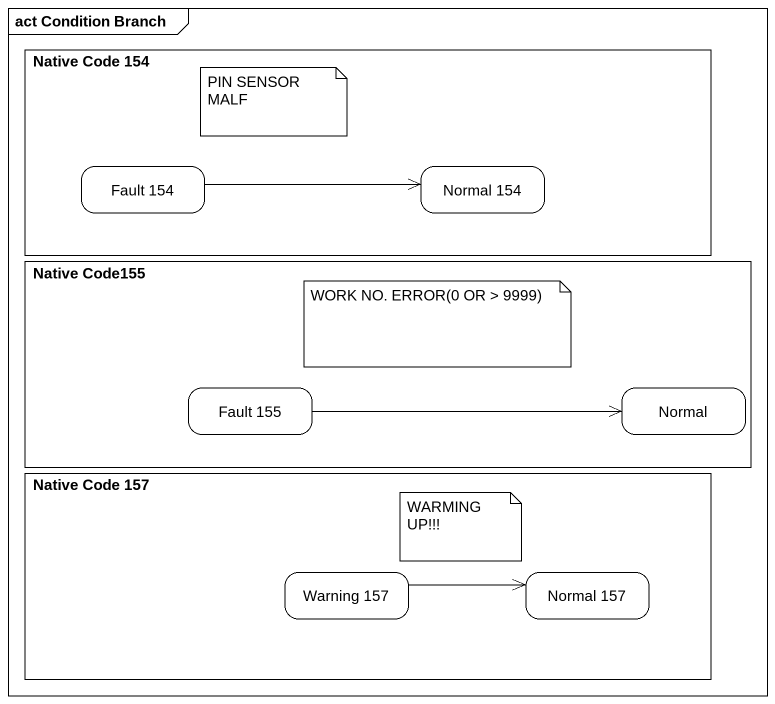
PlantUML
@startuml
mainframe act Condition Branch
hide empty description
state "Native Code 154" as Native_Code_154 <<partition>> {
  state "Fault 154" as Fault_154
  state "Normal 154" as Normal_154
}
state "Native Code155" as Native_Code155 <<partition>> {
  state "Fault 155" as Fault_155
  state Normal
}
state "Native Code 157" as Native_Code_157 <<partition>> {
  state "Warning 157" as Warning_157
  state "Normal 157" as Normal_157
}
Fault_154 -right-> Normal_154
Fault_155 -right-> Normal
Warning_157 -right-> Normal_157
note as N1
  PIN SENSOR MALF
end note
note as N2
  WORK NO. ERROR(0 OR > 9999)
end note
note as N3
  WARMING UP!!!
end note
@enduml
